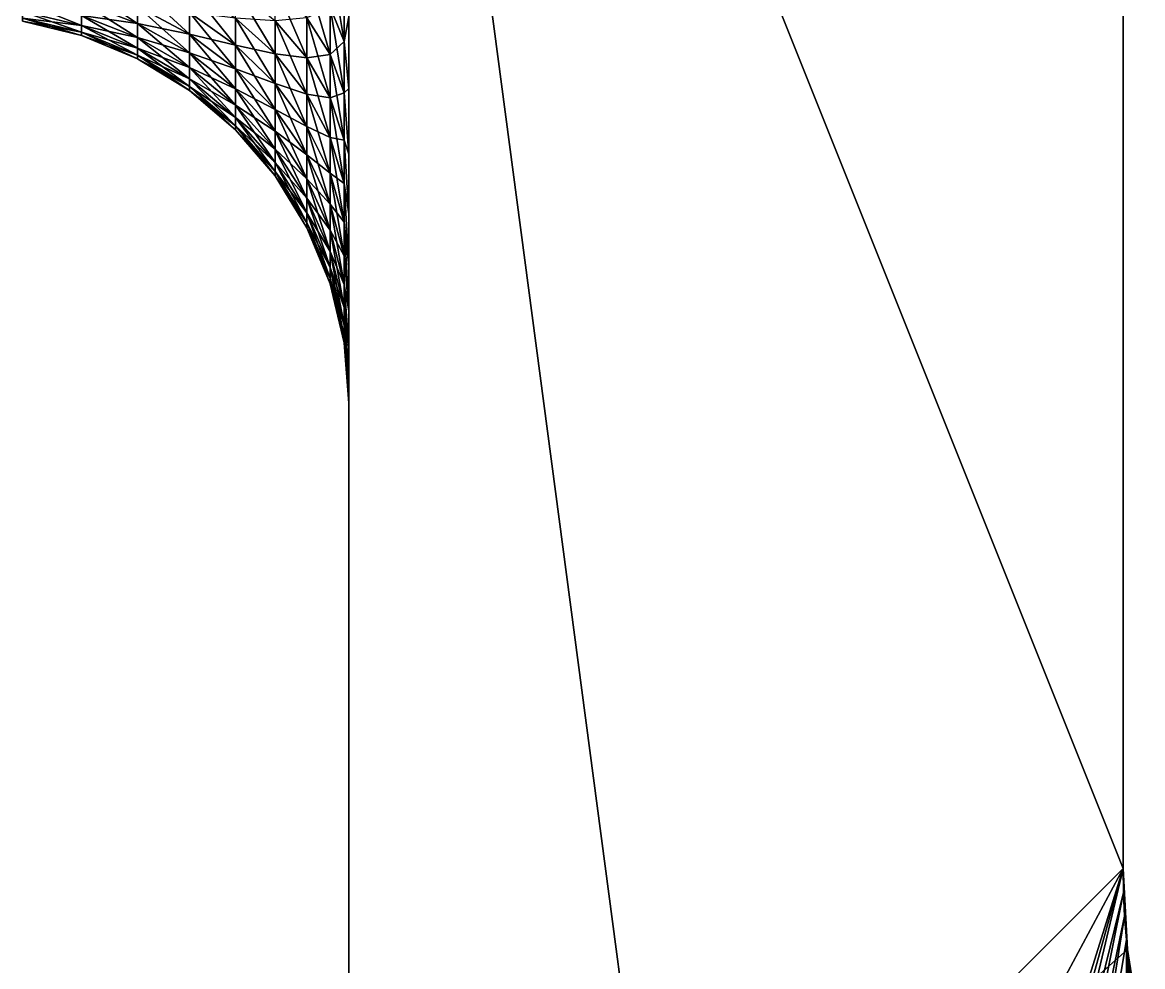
# Model space of a CAD drawing. Extents: x -53 to 3.8, y 0 to 88.2.
# Drawn here: x -47.82 to -42.03, y 73.74 to 78.62 of the extents above; entities that cross this region are included whole.
import ezdxf

# ---------------------------------------------------------------- set-up
doc = ezdxf.new("R2010")
doc.units = 0

msp = doc.modelspace()

# ---------------------------------------------------------------- linework, layer by layer
for points in [[(-42.131, 88.249, 9.5), (-42.131, 84.249, 13.5), (-42.131, 74.249)], [(-42.131, 88.249, 4), (-42.131, 88.249, 9.5), (-42.131, 74.249)], [(-42.131, 84.249), (-42.131, 88.249, 4), (-42.131, 74.249)], [(-46.131, 70.249, 13.5), (-46.131, 84.249, 13.5), (-46.131, 79.8805, 12.1121)], [(-46.131, 84.249), (-46.131, 70.249), (-46.131, 79.4532, 4.36866)], [(-46.131, 84.249, 13.5), (-42.131, 74.249, 13.5), (-42.131, 84.249, 13.5)], [(-44.2743, 70.249, 13.5), (-42.131, 74.249, 13.5), (-46.131, 84.249, 13.5)], [(-46.131, 70.249, 13.5), (-44.2743, 70.249, 13.5), (-46.131, 84.249, 13.5)], [(-42.131, 74.249), (-46.131, 84.249), (-42.131, 84.249)], [(-46.131, 70.249), (-46.131, 84.249), (-42.131, 74.249)], [(-42.131, 74.249), (-42.131, 84.249, 13.5), (-42.131, 74.249, 13.5)], [(-46.131, 79.4532, 12.0039), (-46.131, 70.249, 13.5), (-46.131, 79.8805, 12.1121)], [(-46.131, 79.0405, 11.8494), (-46.131, 70.249, 13.5), (-46.131, 79.4532, 12.0039)], [(-46.131, 79.4532, 4.36866), (-46.131, 70.249), (-46.131, 79.0405, 4.52319)], [(-46.131, 78.6473, 11.6504), (-46.131, 70.249, 13.5), (-46.131, 79.0405, 11.8494)], [(-46.131, 79.0405, 4.52319), (-46.131, 70.249), (-46.131, 78.6473, 4.72218)], [(-46.2289, 78.9563, 5.25741), (-46.1556, 78.521, 5.174), (-46.2289, 78.697, 5.42331)], [(-46.2289, 78.9563, 5.25741), (-46.1556, 78.8037, 4.99313), (-46.1556, 78.521, 5.174)], [(-46.349, 78.8642, 5.66019), (-46.2289, 78.4538, 5.61211), (-46.349, 78.6419, 5.83281)], [(-46.349, 78.8642, 5.66019), (-46.2289, 78.697, 5.42331), (-46.2289, 78.4538, 5.61211)], [(-47.223, 78.6129, 7.30263), (-47.513, 78.8071, 7.17896), (-47.223, 78.7017, 7.1213)], [(-47.223, 78.6129, 7.30263), (-47.513, 78.7231, 7.35048), (-47.513, 78.8071, 7.17896)], [(-46.9554, 78.5579, 7.04256), (-47.223, 78.8066, 6.94879), (-46.9554, 78.6705, 6.8573)], [(-46.9554, 78.5579, 7.04256), (-47.223, 78.7017, 7.1213), (-47.223, 78.8066, 6.94879)], [(-46.7168, 78.5014, 6.74358), (-46.9554, 78.6705, 6.8573), (-46.9554, 78.7996, 6.68305)], [(-46.7168, 78.5014, 6.74358), (-46.9554, 78.7996, 6.68305), (-46.7168, 78.6415, 6.55442)], [(-46.513, 78.4564, 6.40382), (-46.7168, 78.7982, 6.37878), (-46.513, 78.6275, 6.21197)], [(-46.513, 78.4564, 6.40382), (-46.7168, 78.6415, 6.55442), (-46.7168, 78.7982, 6.37878)], [(-46.349, 78.4362, 6.02492), (-46.513, 78.6275, 6.21197), (-46.513, 78.8154, 6.03648)], [(-46.513, 78.8154, 6.03648), (-46.349, 78.6419, 5.83281), (-46.349, 78.4362, 6.02492)], [(-46.1556, 78.8037, 11.3794), (-46.2289, 78.697, 10.9492), (-46.1556, 78.521, 11.1986)], [(-46.1556, 78.521, 11.1986), (-46.131, 78.6473, 11.6504), (-46.1556, 78.8037, 11.3794)], [(-46.1556, 78.8037, 4.99313), (-46.131, 78.6473, 4.72218), (-46.1556, 78.521, 5.174)], [(-47.513, 78.6035, 7.71281), (-47.8181, 78.7246, 7.55188), (-47.513, 78.6551, 7.52892)], [(-47.513, 78.6035, 7.71281), (-47.8181, 78.6749, 7.72934), (-47.8181, 78.7246, 7.55188)], [(-47.223, 78.541, 7.49129), (-47.513, 78.6551, 7.52892), (-47.513, 78.7231, 7.35048)], [(-47.513, 78.7231, 7.35048), (-47.223, 78.6129, 7.30263), (-47.223, 78.541, 7.49129)], [(-47.513, 78.7231, 9.02208), (-47.513, 78.6551, 8.84364), (-47.223, 78.6129, 9.06993)], [(-47.223, 78.7017, 9.25126), (-47.513, 78.7231, 9.02208), (-47.223, 78.6129, 9.06993)], [(-47.513, 78.569, 7.90062), (-47.8181, 78.6749, 7.72934), (-47.513, 78.6035, 7.71281)], [(-47.513, 78.569, 7.90062), (-47.8181, 78.6415, 7.91059), (-47.8181, 78.6749, 7.72934)], [(-47.8181, 78.6749, 8.64322), (-47.8181, 78.6415, 8.46197), (-47.513, 78.6035, 8.65975)], [(-47.513, 78.6551, 8.84364), (-47.8181, 78.6749, 8.64322), (-47.513, 78.6035, 8.65975)], [(-47.223, 78.4865, 7.6857), (-47.513, 78.6551, 7.52892), (-47.223, 78.541, 7.49129)], [(-47.223, 78.4865, 7.6857), (-47.513, 78.6035, 7.71281), (-47.513, 78.6551, 7.52892)], [(-47.513, 78.6551, 8.84364), (-47.513, 78.6035, 8.65975), (-47.223, 78.541, 8.88127)], [(-47.223, 78.6129, 9.06993), (-47.513, 78.6551, 8.84364), (-47.223, 78.541, 8.88127)], [(-46.9554, 78.4625, 7.2373), (-47.223, 78.7017, 7.1213), (-46.9554, 78.5579, 7.04256)], [(-46.9554, 78.4625, 7.2373), (-47.223, 78.6129, 7.30263), (-47.223, 78.7017, 7.1213)], [(-47.223, 78.7017, 9.25126), (-47.223, 78.6129, 9.06993), (-46.9554, 78.5579, 9.33)], [(-46.9554, 78.6705, 9.51526), (-47.223, 78.7017, 9.25126), (-46.9554, 78.5579, 9.33)], [(-46.7168, 78.3791, 6.9447), (-46.9554, 78.6705, 6.8573), (-46.7168, 78.5014, 6.74358)], [(-46.7168, 78.3791, 6.9447), (-46.9554, 78.5579, 7.04256), (-46.9554, 78.6705, 6.8573)], [(-46.9554, 78.6705, 9.51526), (-46.9554, 78.5579, 9.33), (-46.7168, 78.5014, 9.62898)], [(-46.7168, 78.6415, 9.81814), (-46.9554, 78.6705, 9.51526), (-46.7168, 78.5014, 9.62898)], [(-46.2289, 78.697, 10.9492), (-46.349, 78.6419, 10.5398), (-46.2289, 78.4538, 10.7604)], [(-46.2289, 78.697, 5.42331), (-46.1556, 78.2559, 5.37984), (-46.2289, 78.4538, 5.61211)], [(-46.2289, 78.697, 5.42331), (-46.1556, 78.521, 5.174), (-46.1556, 78.2559, 5.37984)], [(-46.2289, 78.697, 10.9492), (-46.2289, 78.4538, 10.7604), (-46.1556, 78.521, 11.1986)], [(-47.513, 78.569, 8.47194), (-47.8181, 78.6415, 8.46197), (-47.8181, 78.6248, 8.27843)], [(-47.513, 78.5516, 8.0908), (-47.8181, 78.6415, 7.91059), (-47.513, 78.569, 7.90062)], [(-47.8181, 78.6415, 7.91059), (-47.513, 78.5516, 8.0908), (-47.8181, 78.6248, 8.09413)], [(-47.513, 78.6035, 8.65975), (-47.8181, 78.6415, 8.46197), (-47.513, 78.569, 8.47194)], [(-47.8181, 78.6248, 8.09413), (-47.513, 78.5516, 8.0908), (-47.513, 78.5516, 8.28176)], [(-47.8181, 78.6248, 8.27843), (-47.8181, 78.6248, 8.09413), (-47.513, 78.5516, 8.28176)], [(-47.513, 78.5516, 8.28176), (-47.513, 78.569, 8.47194), (-47.8181, 78.6248, 8.27843)], [(-47.223, 78.45, 7.88426), (-47.513, 78.6035, 7.71281), (-47.223, 78.4865, 7.6857)], [(-47.223, 78.45, 7.88426), (-47.513, 78.569, 7.90062), (-47.513, 78.6035, 7.71281)], [(-47.513, 78.6035, 8.65975), (-47.513, 78.569, 8.47194), (-47.223, 78.4865, 8.68686)], [(-47.223, 78.541, 8.88127), (-47.513, 78.6035, 8.65975), (-47.223, 78.4865, 8.68686)], [(-46.9554, 78.3853, 7.4399), (-47.223, 78.6129, 7.30263), (-46.9554, 78.4625, 7.2373)], [(-47.223, 78.541, 7.49129), (-47.223, 78.6129, 7.30263), (-46.9554, 78.3853, 7.4399)], [(-47.223, 78.6129, 9.06993), (-47.223, 78.541, 8.88127), (-46.9554, 78.4625, 9.13526)], [(-46.9554, 78.5579, 9.33), (-47.223, 78.6129, 9.06993), (-46.9554, 78.4625, 9.13526)], [(-46.513, 78.3034, 6.61043), (-46.7168, 78.6415, 6.55442), (-46.513, 78.4564, 6.40382)], [(-46.513, 78.3034, 6.61043), (-46.7168, 78.5014, 6.74358), (-46.7168, 78.6415, 6.55442)], [(-46.7168, 78.6415, 9.81814), (-46.7168, 78.5014, 9.62898), (-46.513, 78.4564, 9.96874)], [(-46.513, 78.6275, 10.1606), (-46.7168, 78.6415, 9.81814), (-46.513, 78.4564, 9.96874)], [(-46.349, 78.6419, 10.5398), (-46.513, 78.6275, 10.1606), (-46.349, 78.4362, 10.3476)], [(-46.349, 78.2488, 6.23494), (-46.513, 78.6275, 6.21197), (-46.349, 78.4362, 6.02492)], [(-46.349, 78.2488, 6.23494), (-46.513, 78.4564, 6.40382), (-46.513, 78.6275, 6.21197)], [(-46.513, 78.6275, 10.1606), (-46.513, 78.4564, 9.96874), (-46.349, 78.4362, 10.3476)], [(-46.349, 78.6419, 5.83281), (-46.2289, 78.2288, 5.82224), (-46.349, 78.4362, 6.02492)], [(-46.349, 78.6419, 5.83281), (-46.2289, 78.4538, 5.61211), (-46.2289, 78.2288, 5.82224)], [(-46.349, 78.6419, 10.5398), (-46.349, 78.4362, 10.3476), (-46.2289, 78.4538, 10.7604)], [(-46.131, 78.2784, 11.4093), (-46.131, 78.6473, 11.6504), (-46.1556, 78.521, 11.1986)], [(-46.1556, 78.521, 5.174), (-46.131, 78.6473, 4.72218), (-46.131, 78.2784, 4.96322)], [(-46.131, 78.2784, 11.4093), (-46.131, 70.249, 13.5), (-46.131, 78.6473, 11.6504)], [(-46.131, 78.6473, 4.72218), (-46.131, 70.249), (-46.131, 78.2784, 4.96322)], [(-47.223, 78.45, 8.4883), (-47.513, 78.569, 8.47194), (-47.513, 78.5516, 8.28176)], [(-47.223, 78.4316, 8.08533), (-47.513, 78.569, 7.90062), (-47.223, 78.45, 7.88426)], [(-47.223, 78.4316, 8.08533), (-47.513, 78.5516, 8.0908), (-47.513, 78.569, 7.90062)], [(-47.223, 78.4865, 8.68686), (-47.513, 78.569, 8.47194), (-47.223, 78.45, 8.4883)], [(-47.513, 78.5516, 8.0908), (-47.223, 78.4316, 8.08533), (-47.223, 78.4316, 8.28723)], [(-47.513, 78.5516, 8.28176), (-47.513, 78.5516, 8.0908), (-47.223, 78.4316, 8.28723)], [(-47.223, 78.4316, 8.28723), (-47.223, 78.45, 8.4883), (-47.513, 78.5516, 8.28176)], [(-46.9554, 78.3268, 7.64869), (-47.223, 78.4865, 7.6857), (-47.223, 78.541, 7.49129)], [(-46.9554, 78.3268, 7.64869), (-47.223, 78.541, 7.49129), (-46.9554, 78.3853, 7.4399)], [(-47.223, 78.541, 8.88127), (-47.223, 78.4865, 8.68686), (-46.9554, 78.3853, 8.93265)], [(-46.9554, 78.4625, 9.13526), (-47.223, 78.541, 8.88127), (-46.9554, 78.3853, 8.93265)], [(-46.7168, 78.2756, 7.1561), (-46.9554, 78.5579, 7.04256), (-46.7168, 78.3791, 6.9447)], [(-46.7168, 78.2756, 7.1561), (-46.9554, 78.4625, 7.2373), (-46.9554, 78.5579, 7.04256)], [(-46.9554, 78.5579, 9.33), (-46.9554, 78.4625, 9.13526), (-46.7168, 78.3791, 9.42786)], [(-46.7168, 78.5014, 9.62898), (-46.9554, 78.5579, 9.33), (-46.7168, 78.3791, 9.42786)], [(-46.9554, 78.2875, 7.86193), (-47.223, 78.4865, 7.6857), (-46.9554, 78.3268, 7.64869)], [(-46.9554, 78.2875, 7.86193), (-47.223, 78.45, 7.88426), (-47.223, 78.4865, 7.6857)], [(-47.223, 78.4865, 8.68686), (-47.223, 78.45, 8.4883), (-46.9554, 78.3268, 8.72387)], [(-46.9554, 78.3853, 8.93265), (-47.223, 78.4865, 8.68686), (-46.9554, 78.3268, 8.72387)], [(-46.513, 78.1698, 6.83011), (-46.7168, 78.3791, 6.9447), (-46.7168, 78.5014, 6.74358)], [(-46.513, 78.1698, 6.83011), (-46.7168, 78.5014, 6.74358), (-46.513, 78.3034, 6.61043)], [(-46.7168, 78.5014, 9.62898), (-46.7168, 78.3791, 9.42786), (-46.513, 78.3034, 9.76212)], [(-46.513, 78.4564, 9.96874), (-46.7168, 78.5014, 9.62898), (-46.513, 78.3034, 9.76212)], [(-46.1556, 78.521, 11.1986), (-46.2289, 78.4538, 10.7604), (-46.1556, 78.2559, 10.9927)], [(-46.1556, 78.2559, 10.9927), (-46.131, 78.2784, 11.4093), (-46.1556, 78.521, 11.1986)], [(-46.1556, 78.521, 5.174), (-46.131, 78.2784, 4.96322), (-46.1556, 78.2559, 5.37984)], [(-46.9554, 78.2678, 8.07787), (-47.223, 78.45, 7.88426), (-46.9554, 78.2875, 7.86193)], [(-46.9554, 78.2875, 8.51062), (-47.223, 78.45, 8.4883), (-47.223, 78.4316, 8.28723)], [(-46.9554, 78.2678, 8.07787), (-47.223, 78.4316, 8.08533), (-47.223, 78.45, 7.88426)], [(-46.9554, 78.3268, 8.72387), (-47.223, 78.45, 8.4883), (-46.9554, 78.2875, 8.51062)], [(-47.223, 78.4316, 8.08533), (-46.9554, 78.2678, 8.07787), (-46.9554, 78.2678, 8.29469)], [(-47.223, 78.4316, 8.28723), (-47.223, 78.4316, 8.08533), (-46.9554, 78.2678, 8.29469)], [(-46.9554, 78.2678, 8.29469), (-46.9554, 78.2875, 8.51062), (-47.223, 78.4316, 8.28723)], [(-46.7168, 78.1917, 7.37604), (-46.9554, 78.4625, 7.2373), (-46.7168, 78.2756, 7.1561)], [(-46.7168, 78.1917, 7.37604), (-46.9554, 78.3853, 7.4399), (-46.9554, 78.4625, 7.2373)], [(-46.9554, 78.4625, 9.13526), (-46.9554, 78.3853, 8.93265), (-46.7168, 78.2756, 9.21646)], [(-46.7168, 78.3791, 9.42786), (-46.9554, 78.4625, 9.13526), (-46.7168, 78.2756, 9.21646)], [(-46.349, 78.0813, 6.46114), (-46.513, 78.4564, 6.40382), (-46.349, 78.2488, 6.23494)], [(-46.349, 78.0813, 6.46114), (-46.513, 78.3034, 6.61043), (-46.513, 78.4564, 6.40382)], [(-46.513, 78.4564, 9.96874), (-46.513, 78.3034, 9.76212), (-46.349, 78.2488, 10.1376)], [(-46.349, 78.4362, 10.3476), (-46.513, 78.4564, 9.96874), (-46.349, 78.2488, 10.1376)], [(-46.2289, 78.4538, 10.7604), (-46.349, 78.4362, 10.3476), (-46.2289, 78.2288, 10.5503)], [(-46.2289, 78.0239, 6.05196), (-46.349, 78.2488, 6.23494), (-46.349, 78.4362, 6.02492)], [(-46.349, 78.4362, 6.02492), (-46.2289, 78.2288, 5.82224), (-46.2289, 78.0239, 6.05196)], [(-46.349, 78.4362, 10.3476), (-46.349, 78.2488, 10.1376), (-46.2289, 78.2288, 10.5503)], [(-46.2289, 78.4538, 5.61211), (-46.1556, 78.0106, 5.60893), (-46.2289, 78.2288, 5.82224)], [(-46.2289, 78.4538, 5.61211), (-46.1556, 78.2559, 5.37984), (-46.1556, 78.0106, 5.60893)], [(-46.2289, 78.2288, 10.5503), (-46.1556, 78.2559, 10.9927), (-46.2289, 78.4538, 10.7604)], [(-46.7168, 78.1282, 7.60269), (-46.9554, 78.3853, 7.4399), (-46.7168, 78.1917, 7.37604)], [(-46.7168, 78.1282, 7.60269), (-46.9554, 78.3268, 7.64869), (-46.9554, 78.3853, 7.4399)], [(-46.9554, 78.3853, 8.93265), (-46.9554, 78.3268, 8.72387), (-46.7168, 78.1917, 8.99652)], [(-46.7168, 78.2756, 9.21646), (-46.9554, 78.3853, 8.93265), (-46.7168, 78.1917, 8.99652)], [(-46.513, 78.0567, 7.06102), (-46.7168, 78.3791, 6.9447), (-46.513, 78.1698, 6.83011)], [(-46.513, 78.0567, 7.06102), (-46.7168, 78.2756, 7.1561), (-46.7168, 78.3791, 6.9447)], [(-46.7168, 78.3791, 9.42786), (-46.7168, 78.2756, 9.21646), (-46.513, 78.1698, 9.54245)], [(-46.513, 78.3034, 9.76212), (-46.7168, 78.3791, 9.42786), (-46.513, 78.1698, 9.54245)], [(-46.7168, 78.0856, 7.83418), (-46.9554, 78.2875, 7.86193), (-46.9554, 78.3268, 7.64869)], [(-46.7168, 78.0856, 7.83418), (-46.9554, 78.3268, 7.64869), (-46.7168, 78.1282, 7.60269)], [(-46.9554, 78.3268, 8.72387), (-46.9554, 78.2875, 8.51062), (-46.7168, 78.1282, 8.76987)], [(-46.7168, 78.1917, 8.99652), (-46.9554, 78.3268, 8.72387), (-46.7168, 78.1282, 8.76987)], [(-46.7168, 78.0642, 8.06859), (-46.9554, 78.2875, 7.86193), (-46.7168, 78.0856, 7.83418)], [(-46.7168, 78.0642, 8.06859), (-46.9554, 78.2678, 8.07787), (-46.9554, 78.2875, 7.86193)], [(-46.7168, 78.0856, 8.53838), (-46.9554, 78.2875, 8.51062), (-46.9554, 78.2678, 8.29469)], [(-46.7168, 78.1282, 8.76987), (-46.9554, 78.2875, 8.51062), (-46.7168, 78.0856, 8.53838)], [(-46.9554, 78.2678, 8.07787), (-46.7168, 78.0642, 8.06859), (-46.7168, 78.0642, 8.30397)], [(-46.9554, 78.2678, 8.29469), (-46.9554, 78.2678, 8.07787), (-46.7168, 78.0642, 8.30397)], [(-46.7168, 78.0642, 8.30397), (-46.7168, 78.0856, 8.53838), (-46.9554, 78.2678, 8.29469)], [(-46.513, 77.9651, 7.30126), (-46.7168, 78.2756, 7.1561), (-46.513, 78.0567, 7.06102)], [(-46.513, 77.9651, 7.30126), (-46.7168, 78.1917, 7.37604), (-46.7168, 78.2756, 7.1561)], [(-46.7168, 78.2756, 9.21646), (-46.7168, 78.1917, 8.99652), (-46.513, 78.0567, 9.31154)], [(-46.513, 78.1698, 9.54245), (-46.7168, 78.2756, 9.21646), (-46.513, 78.0567, 9.31154)], [(-46.349, 77.935, 6.70162), (-46.513, 78.3034, 6.61043), (-46.349, 78.0813, 6.46114)], [(-46.349, 77.935, 6.70162), (-46.513, 78.1698, 6.83011), (-46.513, 78.3034, 6.61043)], [(-46.513, 78.3034, 9.76212), (-46.513, 78.1698, 9.54245), (-46.349, 78.0813, 9.91142)], [(-46.349, 78.2488, 10.1376), (-46.513, 78.3034, 9.76212), (-46.349, 78.0813, 9.91142)], [(-46.2289, 77.8407, 6.29937), (-46.349, 78.2488, 6.23494), (-46.2289, 78.0239, 6.05196)], [(-46.2289, 77.8407, 6.29937), (-46.349, 78.0813, 6.46114), (-46.349, 78.2488, 6.23494)], [(-46.349, 78.0813, 9.91142), (-46.2289, 78.0239, 10.3206), (-46.349, 78.2488, 10.1376)], [(-46.2289, 78.2288, 10.5503), (-46.349, 78.2488, 10.1376), (-46.2289, 78.0239, 10.3206)], [(-46.1556, 78.0106, 10.7636), (-46.1556, 78.2559, 10.9927), (-46.2289, 78.2288, 10.5503)], [(-46.131, 77.9382, 11.1292), (-46.131, 78.2784, 11.4093), (-46.1556, 78.2559, 10.9927)], [(-46.1556, 78.2559, 5.37984), (-46.131, 78.2784, 4.96322), (-46.131, 77.9382, 5.24338)], [(-46.1556, 78.0106, 10.7636), (-46.131, 77.9382, 11.1292), (-46.1556, 78.2559, 10.9927)], [(-46.1556, 78.2559, 5.37984), (-46.131, 77.9382, 5.24338), (-46.1556, 78.0106, 5.60893)], [(-46.131, 77.9382, 11.1292), (-46.131, 70.249, 13.5), (-46.131, 78.2784, 11.4093)], [(-46.131, 78.2784, 4.96322), (-46.131, 70.249), (-46.131, 77.9382, 5.24338)], [(-46.513, 77.8958, 7.54883), (-46.7168, 78.1917, 7.37604), (-46.513, 77.9651, 7.30126)], [(-46.513, 77.8958, 7.54883), (-46.7168, 78.1282, 7.60269), (-46.7168, 78.1917, 7.37604)], [(-46.7168, 78.1917, 8.99652), (-46.7168, 78.1282, 8.76987), (-46.513, 77.9651, 9.0713)], [(-46.513, 78.0567, 9.31154), (-46.7168, 78.1917, 8.99652), (-46.513, 77.9651, 9.0713)], [(-46.2289, 78.2288, 5.82224), (-46.1556, 77.7872, 5.85937), (-46.2289, 78.0239, 6.05196)], [(-46.2289, 78.2288, 5.82224), (-46.1556, 78.0106, 5.60893), (-46.1556, 77.7872, 5.85937)], [(-46.2289, 78.0239, 10.3206), (-46.1556, 78.0106, 10.7636), (-46.2289, 78.2288, 10.5503)], [(-46.349, 77.8113, 6.95442), (-46.513, 78.0567, 7.06102), (-46.513, 78.1698, 6.83011)], [(-46.349, 77.8113, 6.95442), (-46.513, 78.1698, 6.83011), (-46.349, 77.935, 6.70162)], [(-46.513, 78.0567, 9.31154), (-46.349, 77.935, 9.67093), (-46.513, 78.1698, 9.54245)], [(-46.349, 78.0813, 9.91142), (-46.513, 78.1698, 9.54245), (-46.349, 77.935, 9.67093)], [(-46.513, 77.8492, 7.80169), (-46.7168, 78.1282, 7.60269), (-46.513, 77.8958, 7.54883)], [(-46.513, 77.8492, 7.80169), (-46.7168, 78.0856, 7.83418), (-46.7168, 78.1282, 7.60269)], [(-46.513, 77.8958, 8.82373), (-46.7168, 78.1282, 8.76987), (-46.7168, 78.0856, 8.53838)], [(-46.513, 77.9651, 9.0713), (-46.7168, 78.1282, 8.76987), (-46.513, 77.8958, 8.82373)], [(-46.513, 77.8258, 8.05773), (-46.7168, 78.0642, 8.06859), (-46.7168, 78.0856, 7.83418)], [(-46.513, 77.8492, 8.57087), (-46.7168, 78.0856, 8.53838), (-46.7168, 78.0642, 8.30397)], [(-46.7168, 78.0856, 8.53838), (-46.513, 77.8492, 8.57087), (-46.513, 77.8958, 8.82373)], [(-46.513, 77.8258, 8.05773), (-46.7168, 78.0856, 7.83418), (-46.513, 77.8492, 7.80169)], [(-46.2289, 77.6807, 6.5624), (-46.349, 78.0813, 6.46114), (-46.2289, 77.8407, 6.29937)], [(-46.2289, 77.6807, 6.5624), (-46.349, 77.935, 6.70162), (-46.349, 78.0813, 6.46114)], [(-46.2289, 77.8407, 10.0732), (-46.2289, 78.0239, 10.3206), (-46.349, 78.0813, 9.91142)], [(-46.349, 77.935, 9.67093), (-46.2289, 77.8407, 10.0732), (-46.349, 78.0813, 9.91142)], [(-46.7168, 78.0642, 8.06859), (-46.513, 77.8258, 8.05773), (-46.513, 77.8258, 8.31483)], [(-46.7168, 78.0642, 8.30397), (-46.7168, 78.0642, 8.06859), (-46.513, 77.8258, 8.31483)], [(-46.513, 77.8258, 8.31483), (-46.513, 77.8492, 8.57087), (-46.7168, 78.0642, 8.30397)], [(-46.349, 77.711, 7.21741), (-46.513, 78.0567, 7.06102), (-46.349, 77.8113, 6.95442)], [(-46.349, 77.711, 7.21741), (-46.513, 77.9651, 7.30126), (-46.513, 78.0567, 7.06102)], [(-46.349, 77.8113, 9.41814), (-46.349, 77.935, 9.67093), (-46.513, 78.0567, 9.31154)], [(-46.513, 77.9651, 9.0713), (-46.349, 77.8113, 9.41814), (-46.513, 78.0567, 9.31154)], [(-46.1556, 77.5874, 6.1291), (-46.2289, 77.8407, 6.29937), (-46.2289, 78.0239, 6.05196)], [(-46.2289, 78.0239, 6.05196), (-46.1556, 77.7872, 5.85937), (-46.1556, 77.5874, 6.1291)], [(-46.2289, 78.0239, 10.3206), (-46.1556, 77.7872, 10.5132), (-46.1556, 78.0106, 10.7636)], [(-46.2289, 77.8407, 10.0732), (-46.1556, 77.7872, 10.5132), (-46.2289, 78.0239, 10.3206)], [(-46.349, 77.6351, 7.48844), (-46.513, 77.9651, 7.30126), (-46.349, 77.711, 7.21741)], [(-46.349, 77.6351, 7.48844), (-46.513, 77.8958, 7.54883), (-46.513, 77.9651, 7.30126)], [(-46.349, 77.711, 9.15514), (-46.513, 77.9651, 9.0713), (-46.513, 77.8958, 8.82373)], [(-46.349, 77.8113, 9.41814), (-46.513, 77.9651, 9.0713), (-46.349, 77.711, 9.15514)], [(-46.131, 77.6309, 10.8133), (-46.131, 77.9382, 11.1292), (-46.1556, 78.0106, 10.7636)], [(-46.1556, 77.7872, 10.5132), (-46.131, 77.6309, 10.8133), (-46.1556, 78.0106, 10.7636)], [(-46.1556, 78.0106, 5.60893), (-46.131, 77.6309, 5.55927), (-46.1556, 77.7872, 5.85937)], [(-46.1556, 78.0106, 5.60893), (-46.131, 77.9382, 5.24338), (-46.131, 77.6309, 5.55927)], [(-46.2289, 77.5453, 6.8389), (-46.349, 77.935, 6.70162), (-46.2289, 77.6807, 6.5624)], [(-46.2289, 77.5453, 6.8389), (-46.349, 77.8113, 6.95442), (-46.349, 77.935, 6.70162)], [(-46.2289, 77.6807, 9.81015), (-46.349, 77.935, 9.67093), (-46.349, 77.8113, 9.41814)], [(-46.2289, 77.8407, 10.0732), (-46.349, 77.935, 9.67093), (-46.2289, 77.6807, 9.81015)], [(-46.131, 77.6309, 10.8133), (-46.131, 70.249, 13.5), (-46.131, 77.9382, 11.1292)], [(-46.131, 77.9382, 5.24338), (-46.131, 70.249, 5.14387), (-46.131, 77.6309, 5.55927)], [(-46.131, 70.249), (-46.131, 70.249, 5.14387), (-46.131, 77.9382, 5.24338)], [(-46.349, 77.5841, 7.76525), (-46.513, 77.8958, 7.54883), (-46.349, 77.6351, 7.48844)], [(-46.513, 77.8958, 8.82373), (-46.349, 77.6351, 8.88412), (-46.349, 77.711, 9.15514)], [(-46.513, 77.8492, 8.57087), (-46.349, 77.6351, 8.88412), (-46.513, 77.8958, 8.82373)], [(-46.349, 77.5841, 7.76525), (-46.513, 77.8492, 7.80169), (-46.513, 77.8958, 7.54883)], [(-46.349, 77.5841, 8.60731), (-46.513, 77.8492, 8.57087), (-46.513, 77.8258, 8.31483)], [(-46.513, 77.8492, 8.57087), (-46.349, 77.5841, 8.60731), (-46.349, 77.6351, 8.88412)], [(-46.349, 77.5585, 8.04555), (-46.513, 77.8492, 7.80169), (-46.349, 77.5841, 7.76525)], [(-46.349, 77.5585, 8.04555), (-46.513, 77.8258, 8.05773), (-46.513, 77.8492, 7.80169)], [(-46.1556, 77.413, 6.41588), (-46.2289, 77.8407, 6.29937), (-46.1556, 77.5874, 6.1291)], [(-46.1556, 77.413, 6.41588), (-46.2289, 77.6807, 6.5624), (-46.2289, 77.8407, 6.29937)], [(-46.1556, 77.5874, 10.2435), (-46.2289, 77.8407, 10.0732), (-46.2289, 77.6807, 9.81015)], [(-46.1556, 77.7872, 10.5132), (-46.2289, 77.8407, 10.0732), (-46.1556, 77.5874, 10.2435)], [(-46.513, 77.8258, 8.05773), (-46.349, 77.5585, 8.04555), (-46.349, 77.5585, 8.32701)], [(-46.513, 77.8258, 8.31483), (-46.513, 77.8258, 8.05773), (-46.349, 77.5585, 8.32701)], [(-46.349, 77.5585, 8.32701), (-46.349, 77.5841, 8.60731), (-46.513, 77.8258, 8.31483)], [(-46.2289, 77.4357, 7.12656), (-46.349, 77.711, 7.21741), (-46.349, 77.8113, 6.95442)], [(-46.2289, 77.4357, 7.12656), (-46.349, 77.8113, 6.95442), (-46.2289, 77.5453, 6.8389)], [(-46.2289, 77.5453, 9.53366), (-46.349, 77.8113, 9.41814), (-46.349, 77.711, 9.15514)], [(-46.2289, 77.6807, 9.81015), (-46.349, 77.8113, 9.41814), (-46.2289, 77.5453, 9.53366)], [(-46.131, 77.3602, 10.4655), (-46.131, 77.6309, 10.8133), (-46.1556, 77.7872, 10.5132)], [(-46.1556, 77.5874, 10.2435), (-46.131, 77.3602, 10.4655), (-46.1556, 77.7872, 10.5132)], [(-46.1556, 77.7872, 5.85937), (-46.131, 77.3602, 5.90705), (-46.1556, 77.5874, 6.1291)], [(-46.1556, 77.7872, 5.85937), (-46.131, 77.6309, 5.55927), (-46.131, 77.3602, 5.90705)], [(-46.2289, 77.3526, 7.423), (-46.349, 77.711, 7.21741), (-46.2289, 77.4357, 7.12656)], [(-46.2289, 77.3526, 7.423), (-46.349, 77.6351, 7.48844), (-46.349, 77.711, 7.21741)], [(-46.349, 77.711, 9.15514), (-46.2289, 77.4357, 9.246), (-46.2289, 77.5453, 9.53366)], [(-46.349, 77.6351, 8.88412), (-46.2289, 77.4357, 9.246), (-46.349, 77.711, 9.15514)], [(-46.1556, 77.2654, 6.71732), (-46.2289, 77.6807, 6.5624), (-46.1556, 77.413, 6.41588)], [(-46.1556, 77.2654, 6.71732), (-46.2289, 77.5453, 6.8389), (-46.2289, 77.6807, 6.5624)], [(-46.1556, 77.413, 9.95668), (-46.2289, 77.6807, 9.81015), (-46.2289, 77.5453, 9.53366)], [(-46.1556, 77.5874, 10.2435), (-46.2289, 77.6807, 9.81015), (-46.1556, 77.413, 9.95668)], [(-46.2289, 77.2968, 7.72577), (-46.349, 77.6351, 7.48844), (-46.2289, 77.3526, 7.423)], [(-46.2289, 77.2968, 7.72577), (-46.349, 77.5841, 7.76525), (-46.349, 77.6351, 7.48844)], [(-46.349, 77.6351, 8.88412), (-46.2289, 77.3526, 8.94956), (-46.2289, 77.4357, 9.246)], [(-46.349, 77.5841, 8.60731), (-46.2289, 77.3526, 8.94956), (-46.349, 77.6351, 8.88412)], [(-46.131, 77.3602, 10.4655), (-46.131, 70.249, 13.5), (-46.131, 77.6309, 10.8133)], [(-46.131, 77.6309, 5.55927), (-46.131, 70.249, 5.14387), (-46.131, 77.3602, 5.90705)], [(-46.2289, 77.2688, 8.03235), (-46.349, 77.5841, 7.76525), (-46.2289, 77.2968, 7.72577)], [(-46.2289, 77.2968, 8.64679), (-46.349, 77.5841, 8.60731), (-46.349, 77.5585, 8.32701)], [(-46.349, 77.5841, 8.60731), (-46.2289, 77.2968, 8.64679), (-46.2289, 77.3526, 8.94956)], [(-46.2289, 77.2688, 8.03235), (-46.349, 77.5585, 8.04555), (-46.349, 77.5841, 7.76525)], [(-46.349, 77.5585, 8.04555), (-46.2289, 77.2688, 8.03235), (-46.2289, 77.2688, 8.34021)], [(-46.349, 77.5585, 8.32701), (-46.349, 77.5585, 8.04555), (-46.2289, 77.2688, 8.34021)], [(-46.2289, 77.2688, 8.34021), (-46.2289, 77.2968, 8.64679), (-46.349, 77.5585, 8.32701)], [(-46.131, 77.1294, 6.28249), (-46.1556, 77.413, 6.41588), (-46.1556, 77.5874, 6.1291)], [(-46.131, 77.1294, 10.0901), (-46.131, 77.3602, 10.4655), (-46.1556, 77.5874, 10.2435)], [(-46.1556, 77.413, 9.95668), (-46.131, 77.1294, 10.0901), (-46.1556, 77.5874, 10.2435)], [(-46.1556, 77.5874, 6.1291), (-46.131, 77.3602, 5.90705), (-46.131, 77.1294, 6.28249)], [(-46.2289, 77.5453, 9.53366), (-46.1556, 77.2654, 9.65524), (-46.1556, 77.413, 9.95668)], [(-46.2289, 77.4357, 9.246), (-46.1556, 77.2654, 9.65524), (-46.2289, 77.5453, 9.53366)], [(-46.1556, 77.1459, 7.03094), (-46.2289, 77.5453, 6.8389), (-46.1556, 77.2654, 6.71732)], [(-46.1556, 77.1459, 7.03094), (-46.2289, 77.4357, 7.12656), (-46.2289, 77.5453, 6.8389)], [(-46.1556, 77.0553, 7.35413), (-46.2289, 77.3526, 7.423), (-46.2289, 77.4357, 7.12656)], [(-46.2289, 77.4357, 9.246), (-46.1556, 77.1459, 9.34162), (-46.1556, 77.2654, 9.65524)], [(-46.2289, 77.3526, 8.94956), (-46.1556, 77.1459, 9.34162), (-46.2289, 77.4357, 9.246)], [(-46.1556, 77.0553, 7.35413), (-46.2289, 77.4357, 7.12656), (-46.1556, 77.1459, 7.03094)], [(-46.1556, 77.2654, 6.71732), (-46.1556, 77.413, 6.41588), (-46.131, 77.1294, 6.28249)], [(-46.1556, 77.2654, 9.65524), (-46.131, 77.1294, 10.0901), (-46.1556, 77.413, 9.95668)], [(-46.1556, 76.9945, 7.68422), (-46.2289, 77.3526, 7.423), (-46.1556, 77.0553, 7.35413)], [(-46.1556, 76.9945, 7.68422), (-46.2289, 77.2968, 7.72577), (-46.2289, 77.3526, 7.423)], [(-46.2289, 77.3526, 8.94956), (-46.1556, 77.0553, 9.01843), (-46.1556, 77.1459, 9.34162)], [(-46.2289, 77.2968, 8.64679), (-46.1556, 77.0553, 9.01843), (-46.2289, 77.3526, 8.94956)], [(-46.131, 70.249, 10.2877), (-46.131, 70.249, 13.5), (-46.131, 77.3602, 10.4655)], [(-46.131, 77.1294, 10.0901), (-46.131, 70.249, 10.2877), (-46.131, 77.3602, 10.4655)], [(-46.131, 77.3602, 5.90705), (-46.131, 70.249, 5.14387), (-46.131, 77.1294, 6.28249)], [(-46.1556, 76.964, 8.01846), (-46.2289, 77.2968, 7.72577), (-46.1556, 76.9945, 7.68422)], [(-46.1556, 76.964, 8.01846), (-46.2289, 77.2688, 8.03235), (-46.2289, 77.2968, 7.72577)], [(-46.1556, 76.9945, 8.68834), (-46.2289, 77.2968, 8.64679), (-46.2289, 77.2688, 8.34021)], [(-46.2289, 77.2968, 8.64679), (-46.1556, 76.9945, 8.68834), (-46.1556, 77.0553, 9.01843)], [(-46.2289, 77.2688, 8.03235), (-46.1556, 76.964, 8.01846), (-46.1556, 76.964, 8.3541)], [(-46.2289, 77.2688, 8.34021), (-46.2289, 77.2688, 8.03235), (-46.1556, 76.964, 8.3541)], [(-46.1556, 76.964, 8.3541), (-46.1556, 76.9945, 8.68834), (-46.2289, 77.2688, 8.34021)], [(-46.131, 76.9413, 6.68104), (-46.1556, 77.2654, 6.71732), (-46.131, 77.1294, 6.28249)], [(-46.1556, 77.1459, 7.03094), (-46.1556, 77.2654, 6.71732), (-46.131, 76.9413, 6.68104)], [(-46.1556, 77.2654, 9.65524), (-46.131, 76.9413, 9.69152), (-46.131, 77.1294, 10.0901)], [(-46.1556, 77.1459, 9.34162), (-46.131, 76.9413, 9.69152), (-46.1556, 77.2654, 9.65524)], [(-46.131, 76.7982, 7.09787), (-46.1556, 77.1459, 7.03094), (-46.131, 76.9413, 6.68104)], [(-46.1556, 77.0553, 7.35413), (-46.1556, 77.1459, 7.03094), (-46.131, 76.7982, 7.09787)], [(-46.1556, 77.1459, 9.34162), (-46.131, 76.7982, 9.27469), (-46.131, 76.9413, 9.69152)], [(-46.1556, 77.0553, 9.01843), (-46.131, 76.7982, 9.27469), (-46.1556, 77.1459, 9.34162)], [(-46.131, 76.9413, 9.69152), (-46.131, 70.249, 10.2877), (-46.131, 77.1294, 10.0901)], [(-46.131, 77.1294, 6.28249), (-46.131, 70.249, 5.14387), (-46.131, 76.9413, 6.68104)], [(-46.131, 76.7019, 7.5279), (-46.1556, 77.0553, 7.35413), (-46.131, 76.7982, 7.09787)], [(-46.1556, 76.9945, 7.68422), (-46.1556, 77.0553, 7.35413), (-46.131, 76.7019, 7.5279)], [(-46.1556, 77.0553, 9.01843), (-46.131, 76.7019, 8.84466), (-46.131, 76.7982, 9.27469)], [(-46.1556, 76.9945, 8.68834), (-46.131, 76.7019, 8.84466), (-46.1556, 77.0553, 9.01843)], [(-46.131, 76.6534, 7.96593), (-46.1556, 76.9945, 7.68422), (-46.131, 76.7019, 7.5279)], [(-46.1556, 76.964, 8.01846), (-46.1556, 76.9945, 7.68422), (-46.131, 76.6534, 7.96593)], [(-46.131, 76.6534, 8.40663), (-46.1556, 76.9945, 8.68834), (-46.1556, 76.964, 8.3541)], [(-46.1556, 76.9945, 8.68834), (-46.131, 76.6534, 8.40663), (-46.131, 76.7019, 8.84466)], [(-46.1556, 76.964, 8.3541), (-46.1556, 76.964, 8.01846), (-46.131, 76.6534, 7.96593)], [(-46.131, 76.6534, 7.96593), (-46.131, 76.6534, 8.40663), (-46.1556, 76.964, 8.3541)], [(-46.131, 76.7982, 9.27469), (-46.131, 70.249, 10.2877), (-46.131, 76.9413, 9.69152)], [(-46.131, 76.9413, 6.68104), (-46.131, 70.249, 5.14387), (-46.131, 76.7982, 7.09787)], [(-46.131, 76.7019, 8.84466), (-46.131, 70.249, 10.2877), (-46.131, 76.7982, 9.27469)], [(-46.131, 76.7982, 7.09787), (-46.131, 70.249, 5.14387), (-46.131, 76.7019, 7.5279)], [(-46.131, 76.6534, 8.40663), (-46.131, 70.249, 10.2877), (-46.131, 76.7019, 8.84466)], [(-46.131, 76.7019, 7.5279), (-46.131, 70.249, 5.14387), (-46.131, 76.6534, 7.96593)], [(-46.131, 76.6534, 7.96593), (-46.131, 70.249, 10.2877), (-46.131, 76.6534, 8.40663)], [(-46.131, 70.249, 5.14387), (-46.131, 70.249, 10.2877), (-46.131, 76.6534, 7.96593)], [(-42.131, 74.249), (-42.1091, 73.8309), (-46.131, 70.249)], [(-44.2743, 70.249, 13.5), (-43.4934, 69.8931, 13.5), (-42.131, 74.249, 13.5)], [(-43.4934, 69.8931, 13.5), (-43.3134, 69.986, 13.5), (-42.131, 74.249, 13.5)], [(-43.3134, 69.986, 13.5), (-43.1263, 70.0646, 13.5), (-42.131, 74.249, 13.5)], [(-42.131, 74.249, 13.5), (-43.1263, 70.0646, 13.5), (-42.1291, 74.1265, 13.5)], [(-42.131, 74.249), (-42.1235, 74.0041, 13.5), (-42.1091, 73.8309)], [(-42.1291, 74.1265, 13.5), (-42.1235, 74.0041, 13.5), (-42.131, 74.249)], [(-42.131, 74.249, 13.5), (-42.1291, 74.1265, 13.5), (-42.131, 74.249)], [(-42.9338, 70.1291, 13.5), (-42.1291, 74.1265, 13.5), (-43.1263, 70.0646, 13.5)], [(-42.1235, 74.0041, 13.5), (-42.1291, 74.1265, 13.5), (-42.9338, 70.1291, 13.5)], [(-42.7369, 70.1795, 13.5), (-42.1235, 74.0041, 13.5), (-42.9338, 70.1291, 13.5)], [(-42.1141, 73.8819, 13.5), (-42.1235, 74.0041, 13.5), (-42.7369, 70.1795, 13.5)], [(-42.1235, 74.0041, 13.5), (-42.1141, 73.8819, 13.5), (-42.1091, 73.8309)], [(-42.1182, 72.0645, 13.5), (-42.1141, 73.8819, 13.5), (-42.7369, 70.1795, 13.5)], [(-42.1141, 73.8819, 13.5), (-42.1182, 72.0645, 13.5), (-42.1055, 73.7981, 13.1623)], [(-42.1141, 73.8819, 13.5), (-42.1057, 73.8, 4.75), (-42.1091, 73.8309)], [(-42.1141, 73.8819, 13.5), (-42.1055, 73.7981, 13.1623), (-42.1057, 73.8, 4.75)], [(-42.1091, 73.8309), (-42.0436, 73.4174), (-46.131, 70.249)], [(-42.1055, 73.7981, 13.1623), (-42.1182, 72.0645, 13.5), (-42.0964, 73.7241, 12.7894)], [(-42.1091, 73.8309), (-42.1057, 73.8, 4.75), (-42.0436, 73.4174)], [(-42.0307, 73.359, 4.75), (-42.0436, 73.4174), (-42.1057, 73.8, 4.75)], [(-42.1057, 73.8, 4.75), (-42.0509, 73.4515, 10.7167), (-42.0307, 73.359, 4.75)], [(-42.1057, 73.8, 4.75), (-42.0605, 73.5005, 11.1785), (-42.0509, 73.4515, 10.7167)], [(-42.0698, 73.5515, 11.6145), (-42.0605, 73.5005, 11.1785), (-42.1057, 73.8, 4.75)], [(-42.0787, 73.6043, 12.0224), (-42.0698, 73.5515, 11.6145), (-42.1057, 73.8, 4.75)], [(-42.1057, 73.8, 4.75), (-42.0964, 73.7241, 12.7894), (-42.0787, 73.6043, 12.0224)], [(-42.1055, 73.7981, 13.1623), (-42.0964, 73.7241, 12.7894), (-42.1057, 73.8, 4.75)]]:
    msp.add_3dface(points)

doc.saveas('drawing.dxf')
